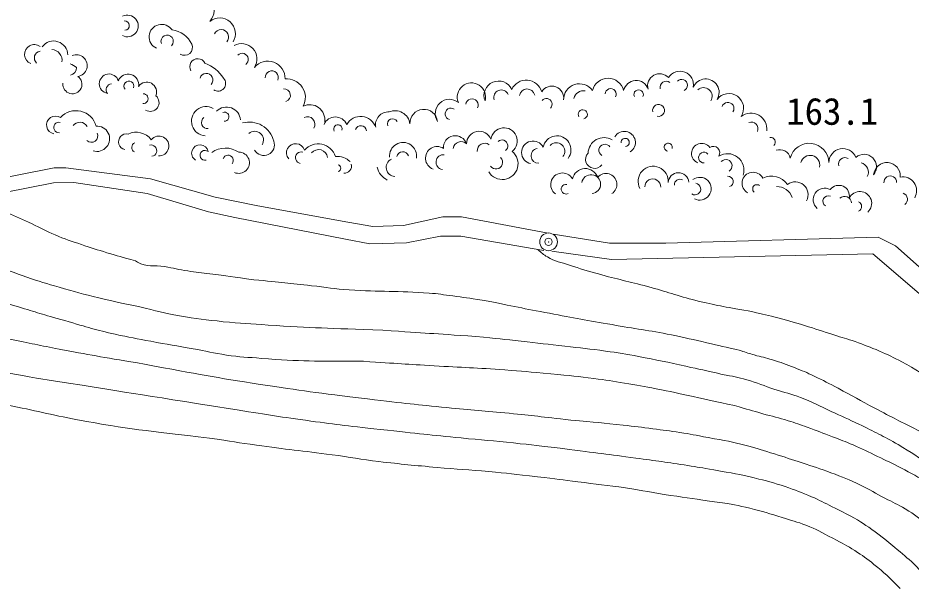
# Model space of a CAD drawing. Units: millimetres, scale not verified. Extents: x 40000 to 680000, y 20000 to 380000.
# Drawn here: x 350881 to 411425, y 247460 to 286450 of the extents above; entities that cross this region are included whole.
import ezdxf
from ezdxf.enums import TextEntityAlignment as Align

# ---------------------------------------------------------------- set-up
doc = ezdxf.new("R2010")
doc.units = ezdxf.units.MM
doc.header["$LTSCALE"] = 1000
doc.header["$PDMODE"] = 32
doc.header["$PDSIZE"] = 500
doc.layers.add('M-BGD', color=7, linetype='Continuous', lineweight=13)
doc.layers.add('M-BMK-SRVR', color=3, linetype='Continuous', lineweight=13)
doc.styles.add('ＭＳ ゴシック', font='')
doc.styles.get('ＭＳ ゴシック').set_extended_font_data('MS Gothic')

msp = doc.modelspace()

# ---------------------------------------------------------------- linework, layer by layer
at = {"layer": 'M-BGD'}
for points in [[(348644, 275350), (353347, 276290), (354126, 276290), (359879, 275537), (364250, 274306), (367138, 273703), (373243, 272598)], [(373092, 271442), (365581, 272924), (363797, 273301), (359653, 274557), (354679, 275285), (353297, 275260), (348345, 274301)], [(373243, 272598), (374951, 272313), (377019, 272387), (379694, 272963), (380950, 272963), (386832, 271866)], [(386521, 270688), (380906, 271648), (379531, 271648), (377211, 271204), (374744, 271130), (373092, 271442)], [(387160, 271782), (390992, 271185), (394804, 271185), (409196, 271586)], [(409196, 271586), (410356, 271005), (417038, 265076), (418243, 264172), (419424, 263468), (421057, 262715), (422237, 262564), (425051, 262388), (429271, 259349)], [(408819, 270456), (391109, 270079), (387083, 270646)], [(428668, 258444), (424775, 261333), (421886, 261459), (420379, 261735), (419223, 262212), (417866, 262891), (416686, 263720), (408819, 270456)]]:
    msp.add_lwpolyline(points, dxfattribs=at)
for centre, radius, start, end in [((363119, 286939), 1056, 316.7263, 127.00877), ((358310, 285901), 734, 241.69264, 117.00524), ((364555, 285382), 1068, 328.29316, 128.70436), ((358117, 285927), 318, 273.99091, 93.99091), ((360625, 285161), 848, 33.86786, 245.19404), ((360998, 284866), 416, 313.67743, 200.33333), ((361097, 283886), 1764, 26.3709, 82.414), ((364662, 285157), 502, 317.95701, 155.13637), ((351994, 283975), 664, 53.78006, 248.48563), ((353304, 283925), 959, 0.57471, 143.43911), ((362170, 284459), 548, 238.73748, 22.4651), ((366048, 283667), 1037, 326.32801, 119.51764), ((352474, 283734), 475, 100.68522, 226.87439), ((353151, 283582), 723, 350.41911, 87.38916), ((366086, 283636), 411, 304.8131, 136.38949), ((354844, 283214), 734, 277.67753, 112.93475), ((363078, 283135), 545, 27.01375, 210.20717), ((362622, 280958), 2601, 32.54231, 68.79227), ((367819, 282344), 1176, 358.30058, 140.49829), ((353980, 282147), 1276, 46.77886, 69.56625), ((354362, 283060), 492, 279.07231, 1.98277), ((368090, 282415), 441, 335.93699, 184.16176), ((395757, 281912), 919, 349.72459, 147.85696), ((354581, 281951), 646, 174.44633, 55.95592), ((357062, 281986), 661, 18.06686, 260.40593), ((358355, 281916), 719, 351.27966, 157.48156), ((358408, 281827), 335, 340.96135, 219.38967), ((363659, 282244), 443, 316.55264, 164.1012), ((364449, 281996), 514, 235.08316, 44.55837), ((369105, 281051), 1262, 332.17058, 94.99774), ((383459, 281184), 985, 24.8272, 201.76193), ((385342, 281139), 1090, 16.38288, 155.14433), ((390884, 281271), 1084, 13.37294, 166.62706), ((392782, 281343), 862, 18.93083, 168.00563), ((394382, 281845), 816, 42.96286, 195.85151), ((394828, 281745), 414, 52.70468, 193.65235), ((395872, 281882), 395, 294.10359, 137.40419), ((397502, 281404), 908, 327.73973, 157.70674), ((357268, 281584), 403, 97.08346, 218.41849), ((359615, 281427), 668, 337.45784, 145.42292), ((368921, 281199), 433, 287.88201, 95.89531), ((381622, 281082), 959, 344.02247, 202.33719), ((383637, 281070), 497, 20.72556, 200.72556), ((385398, 281104), 526, 12.82167, 169.97269), ((387071, 281016), 808, 351.32941, 147.77149), ((388946, 280905), 1077, 34.9603, 180.58234), ((391059, 281279), 376, 330.62358, 177.48563), ((392956, 281258), 320, 334.44003, 205.55997), ((397353, 281137), 584, 326.95255, 131.84486), ((359372, 280972), 333, 268.04559, 89.40835), ((359850, 280708), 600, 238.64944, 50.43961), ((380133, 279967), 963, 51.2395, 213.40965), ((381660, 280531), 426, 333.57947, 171.71248), ((386706, 280598), 383, 317.89156, 140.09027), ((389203, 280866), 643, 78.91834, 168.4618), ((399068, 280316), 1001, 326.47391, 142.95259), ((363645, 279447), 995, 60.8967, 266.37347), ((365025, 279447), 955, 5.1526, 134.88119), ((370672, 279552), 1015, 351.87803, 116.36176), ((380236, 279942), 393, 55.48066, 254.7098), ((394304, 280177), 404, 256.81665, 193.18335), ((399007, 280311), 408, 327.20228, 161.25907), ((353434, 279190), 609, 56.26524, 259.23671), ((354820, 278748), 1413, 15.20514, 137.84855), ((364884, 279752), 308, 266.95803, 112.89446), ((370506, 279247), 507, 328.38256, 115.46253), ((372401, 278901), 837, 23.30216, 156.69784), ((374107, 278679), 1089, 19.33038, 149.50441), ((375994, 279202), 874, 86.25397, 190.68249), ((376452, 279146), 1011, 7.40005, 113.37032), ((378396, 279307), 942, 7.92423, 181.88398), ((389168, 279912), 312, 283.03968, 214.88529), ((400569, 278919), 1075, 352.75515, 128.29307), ((353669, 279022), 356, 77.39596, 274.43281), ((355087, 278806), 572, 30.22967, 143.74476), ((356240, 278258), 862, 252.61855, 93.76335), ((363743, 279359), 419, 126.53826, 276.28767), ((366570, 277687), 1702, 14.01783, 105.71874), ((372570, 278922), 284, 344.78609, 211.47411), ((374131, 278774), 370, 4.45817, 163.88914), ((376272, 279267), 348, 26.83115, 200.84633), ((400595, 278942), 451, 336.06671, 111.49554), ((355860, 278457), 440, 226.27657, 24.79878), ((358239, 278048), 536, 77.93957, 258.20179), ((358903, 277438), 1262, 36.50374, 115.93306), ((366930, 278165), 599, 328.1331, 130.97444), ((382150, 277899), 862, 22.65268, 179.6331), ((383831, 278108), 893, 307.76507, 172.09776), ((391986, 278008), 750, 302.69084, 150.10352), ((358943, 277664), 344, 112.83365, 241.71372), ((360442, 277767), 673, 266.8853, 141.18328), ((367552, 277839), 719, 208.68353, 21.27895), ((369710, 277303), 621, 17.37805, 220.73116), ((371234, 276656), 1249, 18.87518, 138.19691), ((376990, 277089), 917, 350.56282, 185.60062), ((380526, 277668), 798, 17.22094, 184.68718), ((380910, 277530), 532, 44.76077, 172.10913), ((382519, 277450), 505, 53.32024, 185.39526), ((383686, 277776), 402, 306.55601, 130.76361), ((385796, 277330), 774, 26.70519, 257.90633), ((387421, 277507), 949, 322.16167, 169.59636), ((387381, 277415), 570, 320.24077, 136.9119), ((390608, 277251), 1081, 59.31363, 178.64579), ((392041, 278007), 279, 274.90161, 185.48725), ((394962, 277689), 271, 340.38254, 260.13033), ((397231, 277258), 688, 37.2012, 248.1909), ((401888, 278026), 328, 316.30566, 96.82444), ((404517, 276624), 1326, 0.83917, 165.99694), ((359908, 277448), 386, 278.08299, 106.25993), ((363221, 277288), 563, 10.53642, 237.29844), ((363560, 277137), 332, 49.81758, 284.19319), ((364952, 276027), 1600, 55.53677, 125.38734), ((365860, 276627), 719, 245.56514, 90.16121), ((370093, 276975), 395, 74.41439, 259.59638), ((371263, 276911), 610, 7.06144, 140.84055), ((376967, 276972), 410, 18.76856, 168.77601), ((379300, 276939), 791, 57.06021, 249.80969), ((383716, 276563), 1069, 210.53415, 51.7088), ((386176, 277105), 506, 100.20317, 271.21801), ((390670, 277475), 409, 34.00826, 238.5378), ((397383, 276980), 362, 41.77065, 272.98962), ((398018, 277309), 436, 326.76829, 123.23171), ((402527, 276800), 718, 11.67487, 110.47228), ((406795, 276636), 952, 22.16635, 179.54648), ((365130, 276791), 354, 319.81816, 161.59911), ((372504, 275748), 1315, 46.71731, 93.86673), ((376460, 276311), 616, 115.02897, 266.77357), ((379728, 276672), 506, 83.9838, 261.76617), ((383285, 276657), 447, 215.45634, 45.39582), ((389964, 276854), 608, 135.9459, 324.139), ((398981, 276132), 1113, 342.083, 122.52851), ((398864, 276427), 423, 301.55796, 136.29713), ((404584, 276483), 646, 347.43259, 165.57594), ((406933, 276547), 431, 59.89451, 197.4251), ((408230, 276355), 847, 320.39187, 130.81431), ((372523, 276264), 239, 286.77838, 75.38347), ((373013, 276403), 483, 265.73902, 14.92529), ((376550, 276674), 1371, 194.90998, 242.26834), ((389341, 275346), 891, 19.5108, 167.22212), ((393939, 275375), 1018, 355.30544, 208.47188), ((407889, 275992), 642, 331.87987, 77.47385), ((409786, 275738), 908, 355.35004, 175.12268), ((387787, 275149), 791, 29.87711, 233.5444), ((389735, 275179), 644, 276.16607, 169.88406), ((390740, 275162), 738, 302.38055, 139.24962), ((393911, 274997), 541, 356.69963, 180.63593), ((395658, 275251), 706, 5.34458, 176.70148), ((395752, 275143), 372, 60.82267, 184.11972), ((397096, 274871), 773, 242.34302, 126.45439), ((399002, 275354), 360, 287.51372, 92.73562), ((400710, 275245), 745, 27.41989, 242.58011), ((401963, 274392), 1335, 35.20028, 116.32516), ((410012, 275311), 429, 356.78559, 186.58378), ((410855, 274734), 945, 329.71506, 99.99385), ((388040, 274841), 330, 80.33841, 293.34713), ((396769, 274851), 397, 238.38744, 80.06805), ((400969, 274860), 286, 52.12502, 232.12502), ((402339, 273938), 1074, 18.71233, 92.03936), ((403576, 274472), 865, 331.30894, 127.11942), ((405569, 274125), 781, 61.373, 229.70537), ((406522, 274383), 719, 347.86984, 143.58128), ((405812, 274021), 372, 65.0657, 238.33278), ((406910, 273889), 465, 2.02416, 132.47388), ((407947, 273879), 804, 311.58457, 153.94576), ((410756, 274157), 424, 303.83369, 71.3556), ((407727, 273667), 338, 291.80141, 68.19859)]:
    msp.add_arc(centre, radius, start, end, dxfattribs=at)
for points, knots in [([(348345, 274301), (349179, 273788), (349418, 273637), (350137, 273271), (350790, 272938), (351181, 272804), (351845, 272492), (352457, 272204), (352780, 272001), (353403, 271738), (354086, 271450), (354484, 271324), (355186, 271085), (355859, 270856), (356239, 270739), (356919, 270532), (357671, 270304), (357917, 270238), (358854, 269980)], [0, 0, 0, 0, 1, 1, 1, 2, 2, 2, 3, 3, 3, 4, 4, 4, 5, 5, 5, 6, 6, 6, 6]), ([(342194, 273374), (343340, 272651), (343657, 272441), (344636, 271914), (345408, 271498), (345852, 271284), (346645, 270909), (347658, 270431), (348223, 270157), (349258, 269729), (350121, 269371), (350610, 269180), (351493, 268874), (352338, 268583), (352820, 268445), (353679, 268196), (354723, 267893), (355310, 267724), (356367, 267468), (357410, 267215), (357761, 267145), (359055, 266890)], [0, 0, 0, 0, 1, 1, 1, 2, 2, 2, 3, 3, 3, 4, 4, 4, 5, 5, 5, 6, 6, 6, 7, 7, 7, 7]), ([(335939, 272444), (336778, 271948), (337033, 271792), (337778, 271462), (338448, 271165), (338850, 271065), (339536, 270809), (340744, 270359), (341408, 270074), (342626, 269653), (343553, 269333), (344084, 269189), (345012, 268874), (346047, 268524), (346616, 268298), (347650, 267945), (348921, 267511), (349633, 267266), (350916, 266865), (352136, 266483), (352536, 266369), (354056, 265935)], [0, 0, 0, 0, 1, 1, 1, 2, 2, 2, 3, 3, 3, 4, 4, 4, 5, 5, 5, 6, 6, 6, 7, 7, 7, 7]), ([(386118, 270757), (386384, 270503), (386498, 270423), (386769, 270247), (387295, 269905), (387684, 269899), (388277, 269694), (389033, 269432), (389466, 269310), (390236, 269091), (391526, 268726), (392267, 268591), (393561, 268243), (394848, 267897), (395546, 267616), (396841, 267298), (398213, 266960), (398695, 266880), (400388, 266588)], [0, 0, 0, 0, 1, 1, 1, 2, 2, 2, 3, 3, 3, 4, 4, 4, 5, 5, 5, 6, 6, 6, 6]), ([(358854, 269980), (358910, 269932), (358939, 269921), (358996, 269887), (359619, 269516), (360114, 269714), (360829, 269592), (361442, 269487), (361780, 269391), (362395, 269296), (362982, 269206), (363314, 269180), (363902, 269104), (365063, 268954), (365428, 268902), (366872, 268705)], [0, 0, 0, 0, 1, 1, 1, 2, 2, 2, 3, 3, 3, 4, 4, 4, 5, 5, 5, 5]), ([(366872, 268705), (368779, 268511), (369261, 268463), (370790, 268298), (371783, 268190), (372335, 268080), (373332, 268017), (375448, 267884), (376640, 267944), (378755, 267795), (379381, 267751), (379728, 267683), (380351, 267603), (381137, 267502), (381387, 267464), (382360, 267323)], [0, 0, 0, 0, 1, 1, 1, 2, 2, 2, 3, 3, 3, 4, 4, 4, 5, 5, 5, 5]), ([(382360, 267323), (384566, 266877), (385131, 266762), (386911, 266426), (388566, 266114), (389495, 265951), (391152, 265657), (392726, 265378), (393618, 265273), (395186, 264963), (396126, 264777), (396646, 264644), (397580, 264431), (398470, 264228), (398751, 264161), (399856, 263899)], [0, 0, 0, 0, 1, 1, 1, 2, 2, 2, 3, 3, 3, 4, 4, 4, 5, 5, 5, 5]), ([(341719, 266967), (342564, 266653), (342800, 266567), (343506, 266350), (344277, 266112), (344725, 266036), (345501, 265818), (346369, 265573), (346841, 265384), (347717, 265167), (348813, 264897), (349447, 264838), (350554, 264621), (351865, 264364), (352597, 264206), (353909, 263956), (356073, 263543), (356772, 263434), (359465, 262981)], [0, 0, 0, 0, 1, 1, 1, 2, 2, 2, 3, 3, 3, 4, 4, 4, 5, 5, 5, 6, 6, 6, 6]), ([(359055, 266890), (360363, 266555), (360738, 266461), (361832, 266261), (362981, 266051), (363635, 265989), (364796, 265859), (365979, 265727), (366648, 265713), (367836, 265633), (370874, 265427), (371860, 265416), (375623, 265281)], [0, 0, 0, 0, 1, 1, 1, 2, 2, 2, 3, 3, 3, 4, 4, 4, 4]), ([(400388, 266588), (401265, 266394), (401500, 266340), (402207, 266159), (402991, 265958), (403426, 265830), (404202, 265597), (404980, 265364), (405408, 265208), (406182, 264962), (406747, 264782), (407070, 264699), (407630, 264504), (408279, 264278), (408637, 264136), (409270, 263868), (409877, 263612), (410206, 263445), (410792, 263144), (411793, 262631), (412266, 262178), (413289, 261711), (413717, 261516), (413976, 261456), (414412, 261283), (414913, 261084), (415178, 260935), (415683, 260751), (416251, 260544), (416574, 260437), (417161, 260293), (417697, 260161), (417892, 260128), (418550, 260027)], [0, 0, 0, 0, 1, 1, 1, 2, 2, 2, 3, 3, 3, 4, 4, 4, 5, 5, 5, 6, 6, 6, 7, 7, 7, 8, 8, 8, 9, 9, 9, 10, 10, 10, 11, 11, 11, 11]), ([(354056, 265935), (355682, 265455), (356131, 265309), (357486, 265005), (358423, 264795), (358953, 264702), (359898, 264528), (361015, 264321), (361644, 264228), (362761, 264025), (363646, 263865), (364133, 263731), (365022, 263598), (365939, 263461), (366460, 263448), (367384, 263372), (370084, 263150), (371005, 263197), (374317, 263171)], [0, 0, 0, 0, 1, 1, 1, 2, 2, 2, 3, 3, 3, 4, 4, 4, 5, 5, 5, 6, 6, 6, 6]), ([(339487, 264928), (340805, 264506), (341173, 264401), (342265, 264104), (343904, 263658), (344845, 263500), (346506, 263143), (348697, 262672), (349411, 262546), (352136, 262035)], [0, 0, 0, 0, 1, 1, 1, 2, 2, 2, 3, 3, 3, 3]), ([(381932, 264855), (383419, 264704), (383796, 264665), (384990, 264534), (386151, 264407), (386801, 264330), (387960, 264195), (389034, 264069), (389638, 264019), (390709, 263869), (391589, 263747), (392080, 263660), (392955, 263500), (394213, 263270), (394911, 263106), (396161, 262835), (397121, 262627), (397425, 262559), (398614, 262288)], [0, 0, 0, 0, 1, 1, 1, 2, 2, 2, 3, 3, 3, 4, 4, 4, 5, 5, 5, 6, 6, 6, 6]), ([(399856, 263899), (400302, 263749), (400423, 263710), (400791, 263602), (401270, 263460), (401552, 263426), (402030, 263277), (402621, 263094), (402945, 262970), (403522, 262745), (404050, 262540), (404340, 262412), (404852, 262169), (405496, 261864), (405847, 261674), (406477, 261342), (407453, 260827), (407985, 260513), (408960, 259997), (410192, 259345), (410594, 259147), (412137, 258372)], [0, 0, 0, 0, 1, 1, 1, 2, 2, 2, 3, 3, 3, 4, 4, 4, 5, 5, 5, 6, 6, 6, 7, 7, 7, 7]), ([(359465, 262981), (363233, 262275), (364232, 262084), (367304, 261611), (370142, 261174), (371074, 261055), (374589, 260621)], [0, 0, 0, 0, 1, 1, 1, 2, 2, 2, 2]), ([(374317, 263171), (376640, 263020), (377226, 262982), (379091, 262868), (380966, 262754), (382019, 262731), (383893, 262587), (385106, 262495), (385497, 262463), (386996, 262321)], [0, 0, 0, 0, 1, 1, 1, 2, 2, 2, 3, 3, 3, 3]), ([(386996, 262321), (388407, 262190), (388785, 262161), (389926, 262008), (390736, 261899), (391188, 261829), (391994, 261697), (392839, 261559), (393312, 261478), (394152, 261313), (395130, 261121), (395674, 260991), (396649, 260781), (397740, 260547), (398082, 260472), (399442, 260175)], [0, 0, 0, 0, 1, 1, 1, 2, 2, 2, 3, 3, 3, 4, 4, 4, 5, 5, 5, 5]), ([(398614, 262288), (399402, 262149), (399637, 262102), (400279, 261927), (401039, 261719), (401435, 261505), (402185, 261262), (402862, 261042), (403262, 260980), (403928, 260730), (404767, 260415), (405197, 260143), (406012, 259769), (406744, 259434), (407164, 259265), (407889, 258912), (408942, 258400), (409532, 258108), (410548, 257523), (411446, 257007), (411913, 256658), (412780, 256090), (413615, 255543), (413879, 255365), (414907, 254671)], [0, 0, 0, 0, 1, 1, 1, 2, 2, 2, 3, 3, 3, 4, 4, 4, 5, 5, 5, 6, 6, 6, 7, 7, 7, 8, 8, 8, 8]), ([(344521, 261556), (345959, 261104), (346370, 260966), (347581, 260692), (348595, 260462), (349178, 260407), (350197, 260204), (352048, 259836), (353071, 259564), (354925, 259214), (358390, 258560), (359587, 258471), (363865, 257973)], [0, 0, 0, 0, 1, 1, 1, 2, 2, 2, 3, 3, 3, 4, 4, 4, 4]), ([(374589, 260621), (377191, 260319), (377861, 260238), (379962, 260031), (381612, 259869), (382539, 259813), (384188, 259647), (385818, 259483), (386337, 259423), (388356, 259189)], [0, 0, 0, 0, 1, 1, 1, 2, 2, 2, 3, 3, 3, 3]), ([(365299, 259953), (367747, 259552), (368389, 259447), (370377, 259173), (372353, 258900), (372996, 258828), (375446, 258552)], [0, 0, 0, 0, 1, 1, 1, 2, 2, 2, 2]), ([(399442, 260175), (400379, 259903), (400617, 259834), (401372, 259622), (402041, 259434), (402422, 259352), (403086, 259149), (403599, 258992), (403881, 258886), (404386, 258706), (405061, 258465), (405432, 258313), (406101, 258055), (406645, 257846), (406954, 257739), (407490, 257509), (408147, 257226), (408499, 257034), (409145, 256725), (409764, 256429), (410117, 256275), (410726, 255957), (411465, 255570), (411870, 255334), (412587, 254908), (413290, 254491), (413516, 254345), (414361, 253800)], [0, 0, 0, 0, 1, 1, 1, 2, 2, 2, 3, 3, 3, 4, 4, 4, 5, 5, 5, 6, 6, 6, 7, 7, 7, 8, 8, 8, 9, 9, 9, 9]), ([(388356, 259189), (390074, 259036), (390521, 259002), (391905, 258845), (392693, 258756), (393134, 258705), (393921, 258602), (394638, 258509), (395041, 258463), (395755, 258350), (396505, 258231), (396750, 258182), (397667, 258002)], [0, 0, 0, 0, 1, 1, 1, 2, 2, 2, 3, 3, 3, 4, 4, 4, 4]), ([(375446, 258552), (378115, 258265), (378791, 258189), (380938, 257977), (382322, 257840), (383100, 257784), (384484, 257637), (385784, 257499), (386199, 257449), (387809, 257253)], [0, 0, 0, 0, 1, 1, 1, 2, 2, 2, 3, 3, 3, 3]), ([(363865, 257973), (365403, 257727), (365803, 257668), (367048, 257490), (369046, 257203), (370174, 257107), (372175, 256839), (373418, 256673), (374107, 256529), (375352, 256381), (376890, 256198), (377755, 256121), (379297, 255982), (380664, 255859), (381433, 255831), (382799, 255702), (384088, 255580), (384504, 255532), (386095, 255347)], [0, 0, 0, 0, 1, 1, 1, 2, 2, 2, 3, 3, 3, 4, 4, 4, 5, 5, 5, 6, 6, 6, 6]), ([(397667, 258002), (398893, 257784), (399245, 257731), (400236, 257470), (400993, 257271), (401409, 257127), (402157, 256894), (402892, 256664), (403302, 256531), (404033, 256288), (404797, 256034), (405231, 255908), (405984, 255623), (406780, 255322), (407226, 255148), (407993, 254781), (408655, 254464), (409001, 254238), (409648, 253894), (410184, 253610), (410502, 253481), (411023, 253170), (411712, 252759), (411937, 252566), (412692, 251973)], [0, 0, 0, 0, 1, 1, 1, 2, 2, 2, 3, 3, 3, 4, 4, 4, 5, 5, 5, 6, 6, 6, 7, 7, 7, 8, 8, 8, 8]), ([(387809, 257253), (390216, 256952), (390831, 256879), (392765, 256612), (394141, 256422), (394914, 256328), (396285, 256107), (396975, 255997), (397197, 255961), (398050, 255812)], [0, 0, 0, 0, 1, 1, 1, 2, 2, 2, 3, 3, 3, 3]), ([(398050, 255812), (399363, 255587), (399735, 255532), (400797, 255268), (401624, 255064), (402089, 254951), (402895, 254677), (403598, 254439), (403988, 254293), (404669, 253998), (405227, 253755), (405528, 253590), (406072, 253318), (406647, 253031), (406978, 252884), (407535, 252564), (408239, 252160), (408470, 251983), (409264, 251412)], [0, 0, 0, 0, 1, 1, 1, 2, 2, 2, 3, 3, 3, 4, 4, 4, 5, 5, 5, 6, 6, 6, 6]), ([(386095, 255347), (387430, 255182), (387765, 255140), (388835, 255004), (390094, 254845), (390801, 254773), (392057, 254591), (393255, 254417), (393919, 254273), (395115, 254088), (396349, 253897), (396744, 253843), (398278, 253630)], [0, 0, 0, 0, 1, 1, 1, 2, 2, 2, 3, 3, 3, 4, 4, 4, 4]), ([(398278, 253630), (399335, 253467), (399642, 253419), (400502, 253215), (401367, 253009), (401838, 252839), (402689, 252579), (403321, 252386), (403684, 252302), (404299, 252062), (405035, 251775), (405289, 251627), (406117, 251175)], [0, 0, 0, 0, 1, 1, 1, 2, 2, 2, 3, 3, 3, 4, 4, 4, 4]), ([(409264, 251412), (409859, 250940), (410018, 250814), (410488, 250415), (411000, 249982), (411299, 249751), (411774, 249278), (412424, 248629), (412617, 248338), (413266, 247460)], [0, 0, 0, 0, 1, 1, 1, 2, 2, 2, 3, 3, 3, 3]), ([(406117, 251175), (406832, 250808), (407045, 250701), (407607, 250341), (408133, 250005), (408415, 249796), (408907, 249411), (409649, 248828), (409880, 248572), (410680, 247770)], [0, 0, 0, 0, 1, 1, 1, 2, 2, 2, 3, 3, 3, 3])]:
    msp.add_open_spline(points, degree=3, knots=knots, dxfattribs=at)
for points in [[(375623, 265281), (378777, 265068), (378777, 265068), (381932, 264855)], [(352136, 262035), (358717, 260994), (358717, 260994), (365299, 259953)]]:
    msp.add_open_spline(points, degree=3, dxfattribs=at)
at = {"layer": 'M-BMK-SRVR'}
msp.add_circle((386848, 271270), 600, dxfattribs=at)
msp.add_point((386848, 271270), dxfattribs=at)

# ---------------------------------------------------------------- texts
at = {"layer": 'M-BGD', "style": 'ＭＳ ゴシック'}
msp.add_text('163.1', height=1833, dxfattribs=at).set_placement((406080, 278652), align=Align.BOTTOM_CENTER)

doc.saveas('drawing.dxf')
